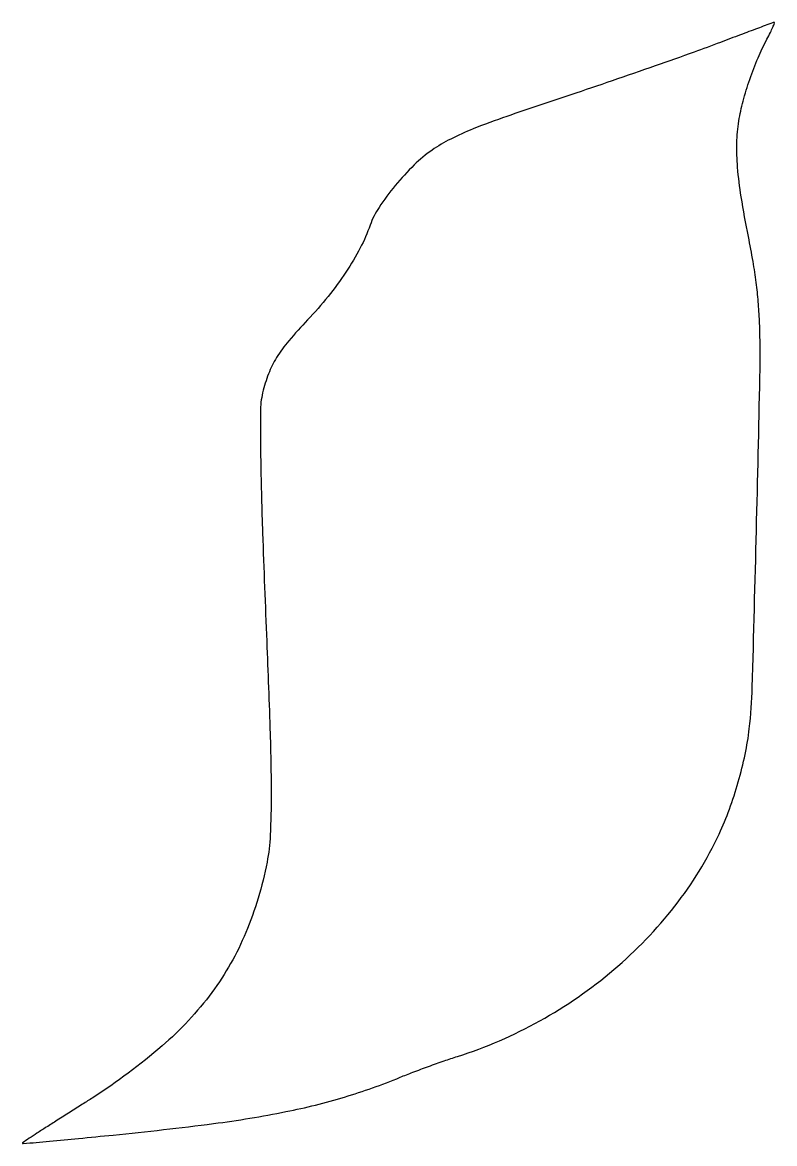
# Model space of a CAD drawing. Extents: x 0 to 284, y 0 to 424.
import ezdxf

# ---------------------------------------------------------------- set-up
doc = ezdxf.new("R2010")
doc.units = 0

msp = doc.modelspace()

# ---------------------------------------------------------------- linework, layer by layer
msp.add_lwpolyline([(264, 416.352454, -0.00517), (254.011333, 412.663617, -0.001727), (239.32822, 407.470121, -0.001719), (223.030162, 401.831473, -0.001961), (207.393941, 396.550312, 0.002207), (183.298975, 388.39895, 0.012251), (170.483957, 383.646455, 0.022676), (162.045546, 379.82763, 0.032674), (155, 375.645931, 0.044527), (148.237721, 370.065193, 0.025426), (141.0835, 362.245702, 0.02532), (134.969577, 354.025985, 0.06251), (131.612024, 347.317511, -0.036256), (127.858607, 338.720828, -0.02487), (122.440499, 329.555198, -0.023381), (115.701155, 320.318928, -0.021633), (107.960602, 311.5, 0.015216), (100.846711, 303.601764, 0.037334), (96.257006, 297.282128, 0.045465), (93.20203, 291.156658, 0.03508), (90.983383, 284.025736, 0.057092), (90.125284, 276.75302, 0.004924), (90.246314, 258.028842, 0.004785), (90.944878, 231.044719, 0.001448), (92.515609, 190.104748, -0.002233), (93.802907, 155.118479, -0.00773), (94.184819, 132.458081, -0.011341), (93.852221, 116.837259, -0.037507), (92.631849, 106.626003, -0.049912), (84.592897, 80.04327, -0.061119), (71.806419, 57.476187, -0.056135), (52.985449, 37.262594, -0.033965), (26.743594, 17.683423, -0.00104), (22.920547, 15.227465, -0.00056), (18.197769, 12.214808, -0.000557), (13.376985, 9.154761, -0.000876), (9.227536, 6.537506, 0.003078), (5.691289, 4.285188, 0.0052), (2.758895, 2.348495, 0.001124), (0.241241, 0.639592, 0.481108), (0.227536, 0.45811, 0.21325), (0.488714, 0.368906, 0.000086), (10.402772, 1.276121, 0.001264), (21.434135, 2.315614, 0.000766), (34.484028, 3.598785, 0.006979), (72.436748, 7.925149, 0.017742), (99.793683, 12.422653, 0.023177), (121.945522, 17.955715, 0.024991), (142.927812, 25.403615, -0.00666), (147.779374, 27.328687, -0.003852), (153.66119, 29.520595, -0.003849), (159.59703, 31.629101, -0.006452), (164.62092, 33.297936, 0.049855), (195.722757, 46.721028, 0.049353), (223.666485, 66.072609, 0.050388), (246.753794, 90.083459, 0.05705), (263.482048, 117.299173, 0.021681), (267.374798, 126.668058, 0.017777), (270.732537, 136.976465, 0.017907), (273.321509, 147.396509, 0.023322), (274.897865, 157.09767, 0.021585), (276.016261, 172.759863, 0.000799), (277.588473, 232.016263, 0.001058), (278.910439, 289.956018, 0.014513), (278.735181, 311, 0.011334), (278.292025, 318.374688, 0.011802), (277.518741, 325.622566, 0.010478), (276.315114, 333.541086, 0.006081), (274.555116, 343, -0.008464), (271.846913, 357.95073, -0.020073), (270.469451, 369.173071, -0.02626), (270.199251, 378.334525, -0.034242), (270.965269, 386.684648, -0.025334), (272.556606, 394.12894, -0.017419), (275.07525, 402.38528, -0.017333), (278.186979, 410.514291, -0.023713), (281.579131, 417.578651, 0.0081), (282.854306, 420.034728, 0.014841), (283.800674, 422.081983, 0.010798), (284.442326, 423.680436, 0.569187), (284.273121, 423.891928, 0.054069), (283.684916, 423.743664, 0.000273), (277.998979, 421.632628, 0.001234), (271.530609, 419.208886, 0.000781)], format="xyb", close=True)

doc.saveas('drawing.dxf')
